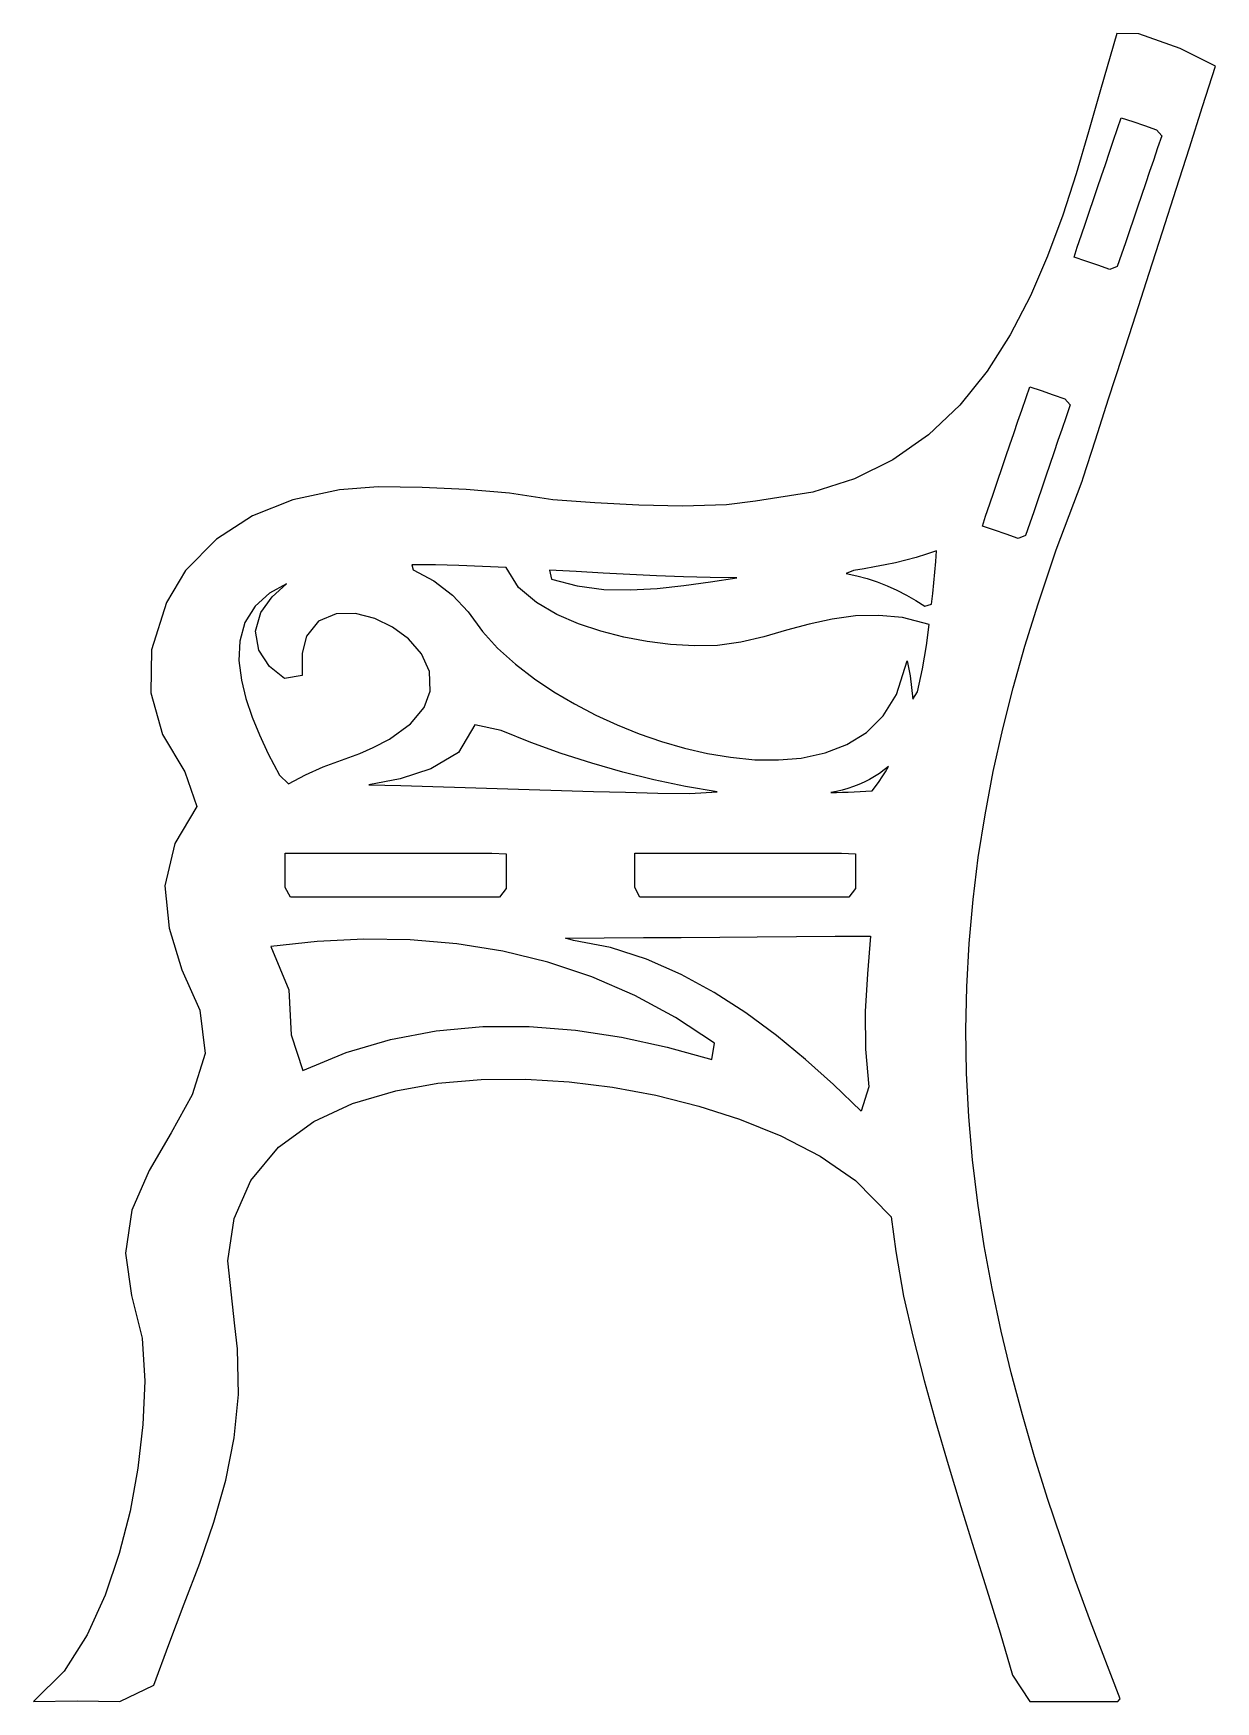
# Model space of a CAD drawing. Header units: metres. Extents: x -78 to 49, y -38 to 42.
# Drawn here: x -35.7 to 4.4, y -30.3 to 26.4 of the extents above; entities that cross this region are included whole.
import ezdxf

# ---------------------------------------------------------------- set-up
doc = ezdxf.new("R2010")
doc.units = ezdxf.units.M

msp = doc.modelspace()

# ---------------------------------------------------------------- linework, layer by layer
at = {"layer": 'LAYER_1'}
for points in [[(-35.69954, -30.27424, 0), (-34.214735, -30.245584, 0), (-32.768498, -30.276767, 0), (-31.612322, -29.715462, 0), (-31.104076, -28.332009, 0), (-30.574261, -26.956564, 0), (-30.052267, -25.57612, 0), (-29.57163, -24.180781, 0), (-29.168284, -22.762518, 0), (-28.878698, -21.318612, 0), (-28.735207, -19.855018, 0), (-28.766117, -18.295547, 0), (-28.85439, -17.52244, 0), (-29.102221, -15.316121, 0), (-28.885136, -13.870399, 0), (-28.320404, -12.583472, 0), (-27.377887, -11.449357, 0), (-26.17552, -10.579035, 0), (-24.867467, -9.972164, 0), (-23.397948, -9.537288, 0), (-21.969785, -9.285845, 0), (-20.492653, -9.160481, 0), (-18.979667, -9.14918, 0), (-17.508723, -9.238252, 0), (-16.037401, -9.419638, 0), (-14.570315, -9.691577, 0), (-13.110845, -10.057058, 0), (-11.720171, -10.504359, 0), (-10.321568, -11.072984, 0), (-8.991573, -11.763173, 0), (-7.781803, -12.590203, 0), (-6.57768, -13.821083, 0), (-6.422484, -14.99998, 0), (-6.152335, -16.517065, 0), (-5.832866, -17.915818, 0), (-5.454949, -19.379055, 0), (-5.059651, -20.797284, 0), (-4.639282, -22.231584, 0), (-4.208162, -23.653005, 0), (-3.76671, -25.077119, 0), (-3.325722, -26.486371, 0), (-2.874149, -27.942357, 0), (-2.454869, -29.379689, 0), (-1.872468, -30.274721, 0), (-0.374405, -30.274658, 0), (1.123863, -30.274595, 0), (1.20162, -30.184194, 0), (0.191276, -27.553709, 0), (-0.322745, -26.144807, 0), (-0.808178, -24.754346, 0), (-1.263973, -23.380317, 0), (-1.706374, -21.96348, 0), (-2.120979, -20.535907, 0), (-2.4986, -19.119809, 0), (-2.840204, -17.70305, 0), (-3.150691, -16.248233, 0), (-3.417133, -14.797938, 0), (-3.638124, -13.349484, 0), (-3.813507, -11.888138, 0), (-3.940039, -10.419909, 0), (-4.015826, -8.945287, 0), (-4.039444, -7.475923, 0), (-4.011181, -6.014085, 0), (-3.930315, -4.538285, 0), (-3.795493, -3.045935, 0), (-3.617252, -1.617937, 0), (-3.388489, -0.170817, 0), (-3.108044, 1.297758, 0), (-2.785542, 2.744886, 0), (-2.433609, 4.136707, 0), (-2.03534, 5.551923, 0), (-1.58985, 6.992222, 0), (-0.968107, 8.822386, 0), (-0.0899, 11.157333, 0), (-0.053285, 11.271138, 0), (0.362578, 12.563683, 0), (0.808996, 13.951198, 0), (1.26298, 15.36223, 0), (1.727812, 16.806976, 0), (2.180439, 18.21379, 0), (2.633962, 19.623388, 0), (3.097891, 21.065329, 0), (3.551747, 22.475962, 0), (4.000478, 23.870667, 0), (4.441138, 25.240284, 0), (3.242427, 25.846322, 0), (1.83655, 26.340926, 0), (1.081335, 26.357215, 0), (0.530694, 24.436858, 0), (0.126737, 23.011329, 0), (-0.294777, 21.593512, 0), (-0.752234, 20.187739, 0), (-1.265359, 18.797134, 0), (-1.847182, 17.446893, 0), (-2.529554, 16.126991, 0), (-3.318173, 14.888006, 0), (-4.245557, 13.736184, 0), (-5.307808, 12.72518, 0), (-6.514522, 11.877989, 0), (-7.819778, 11.235162, 0), (-9.233102, 10.785052, 0), (-11.17655, 10.473066, 0), (-12.162689, 10.350211, 0), (-13.658015, 10.30677, 0), (-15.14266, 10.338575, 0), (-16.632218, 10.414601, 0), (-18.06375, 10.520821, 0), (-19.534772, 10.744798, 0), (-21.00971, 10.875455, 0), (-22.497996, 10.943776, 0), (-23.987444, 10.961569, 0), (-25.309125, 10.866667, 0), (-26.894002, 10.519818, 0), (-28.257654, 9.973651, 0), (-29.483387, 9.189527, 0), (-30.533429, 8.127757, 0), (-31.17741, 7.031308, 0), (-31.688663, 5.434846, 0), (-31.711846, 3.973242, 0), (-31.313279, 2.560852, 0), (-30.554285, 1.290711, 0), (-30.153585, 0.114191, 0), (-30.899014, -1.149434, 0), (-31.231239, -2.581089, 0), (-31.085157, -4.017515, 0), (-30.653819, -5.4283, 0), (-30.050553, -6.804731, 0), (-29.866078, -8.276658, 0), (-30.302528, -9.680595, 0), (-31.015948, -10.971999, 0), (-31.767159, -12.244753, 0), (-32.352703, -13.596015, 0), (-32.576499, -15.048228, 0), (-32.362834, -16.49426, 0), (-32.009015, -17.937162, 0), (-31.919889, -19.399551, 0), (-31.978644, -20.873428, 0), (-32.148727, -22.352928, 0), (-32.416701, -23.81451, 0), (-32.781918, -25.248061, 0), (-33.260781, -26.658208, 0), (-33.872083, -28.004386, 0), (-34.656792, -29.240257, 0), (-35.69954, -30.27424, 0)], [(1.23671, 23.49406, 0), (1.627409, 23.36102, 0), (2.030076, 23.223905, 0), (2.429911, 23.087755, 0), (2.612949, 22.882337, 0), (2.472518, 22.469919, 0), (2.32716, 22.043031, 0), (2.19811, 21.664036, 0), (2.058312, 21.253475, 0), (1.923366, 20.857165, 0), (1.78778, 20.458976, 0), (1.649572, 20.053088, 0), (1.514198, 19.655519, 0), (1.376471, 19.251042, 0), (1.242, 18.856128, 0), (1.099627, 18.438006, 0), (0.843803, 18.345936, 0), (0.440042, 18.483381, 0), (0.038819, 18.619962, 0), (-0.361371, 18.756191, 0), (-0.260038, 19.098266, 0), (-0.117569, 19.516683, 0), (0.01703, 19.911986, 0), (0.155449, 20.318509, 0), (0.290286, 20.714509, 0), (0.428245, 21.119681, 0), (0.564567, 21.520045, 0), (0.697446, 21.910298, 0), (0.839336, 22.327014, 0), (0.967403, 22.703133, 0), (1.11284, 23.130268, 0), (1.23671, 23.49406, 0)], [(-1.87269, 14.36191, 0), (-1.481991, 14.22887, 0), (-1.079324, 14.091755, 0), (-0.679489, 13.955605, 0), (-0.496448, 13.750186, 0), (-0.636871, 13.337766, 0), (-0.782221, 12.910875, 0), (-0.911264, 12.531878, 0), (-1.051055, 12.121314, 0), (-1.185993, 11.725002, 0), (-1.321572, 11.32681, 0), (-1.459771, 10.92092, 0), (-1.595138, 10.523349, 0), (-1.732858, 10.118867, 0), (-1.86732, 9.723955, 0), (-2.009685, 9.305832, 0), (-2.265524, 9.213805, 0), (-2.66928, 9.351266, 0), (-3.070498, 9.487864, 0), (-3.470715, 9.624121, 0), (-3.369466, 9.966125, 0), (-3.226992, 10.384548, 0), (-3.092394, 10.779841, 0), (-2.95397, 11.186368, 0), (-2.819132, 11.582365, 0), (-2.681171, 11.987536, 0), (-2.544846, 12.387899, 0), (-2.411963, 12.778153, 0), (-2.270071, 13.194866, 0), (-2.142002, 13.570987, 0), (-1.996562, 13.998119, 0), (-1.87269, 14.36191, 0)], [(-5.03069, 8.79131, 0), (-5.374339, 8.674905, 0), (-5.721567, 8.569362, 0), (-6.071857, 8.473953, 0), (-6.424768, 8.387985, 0), (-6.779924, 8.310809, 0), (-7.136999, 8.241816, 0), (-7.494688, 8.180606, 0), (-7.853539, 8.126478, 0), (-8.101006, 8.025083, 0), (-7.745334, 7.946454, 0), (-7.39421, 7.849321, 0), (-7.050253, 7.734962, 0), (-6.713443, 7.603937, 0), (-6.379798, 7.454649, 0), (-6.054869, 7.289269, 0), (-5.739334, 7.107781, 0), (-5.434257, 6.909527, 0), (-5.20033, 6.983247, 0), (-5.163573, 7.344616, 0), (-5.128971, 7.706153, 0), (-5.09578, 8.067889, 0), (-5.063267, 8.429673, 0), (-5.03069, 8.79131, 0)], [(-19.65079, 8.22356, 0), (-20.45101, 8.262375, 0), (-21.250854, 8.292913, 0), (-22.050343, 8.311837, 0), (-22.85076, 8.314951, 0), (-22.803163, 8.145901, 0), (-22.097507, 7.771607, 0), (-21.467513, 7.279979, 0), (-20.942097, 6.7179, 0), (-20.446919, 6.049984, 0), (-19.939951, 5.490481, 0), (-19.33561, 4.943793, 0), (-18.682676, 4.442543, 0), (-18.029853, 4.006069, 0), (-17.330378, 3.593632, 0), (-16.605548, 3.216115, 0), (-15.880156, 2.88274, 0), (-15.134276, 2.582457, 0), (-14.373263, 2.318539, 0), (-13.590472, 2.091462, 0), (-12.807903, 1.910738, 0), (-12.032853, 1.780361, 0), (-11.207026, 1.700392, 0), (-10.403338, 1.689993, 0), (-9.632358, 1.755662, 0), (-8.818078, 1.928412, 0), (-8.077736, 2.213102, 0), (-7.413186, 2.626861, 0), (-6.845102, 3.185605, 0), (-6.391113, 3.917348, 0), (-6.029839, 5.052738, 0), (-5.925475, 4.549801, 0), (-5.844429, 3.753932, 0), (-5.685586, 4.007688, 0), (-5.513366, 4.789122, 0), (-5.377551, 5.577798, 0), (-5.279816, 6.287915, 0), (-6.18789, 6.526825, 0), (-6.991983, 6.598896, 0), (-7.791596, 6.578964, 0), (-8.581659, 6.474862, 0), (-9.360874, 6.303831, 0), (-10.131012, 6.092189, 0), (-10.899634, 5.873177, 0), (-11.678125, 5.685764, 0), (-12.469748, 5.574615, 0), (-13.255118, 5.563093, 0), (-14.063841, 5.61373, 0), (-14.863085, 5.71572, 0), (-15.650121, 5.865074, 0), (-16.430497, 6.064466, 0), (-17.193386, 6.317805, 0), (-17.925121, 6.632851, 0), (-18.617249, 7.031683, 0), (-19.230191, 7.549971, 0), (-19.65079, 8.22356, 0)], [(-11.81239, 7.87901, 0), (-12.721532, 7.885175, 0), (-13.630595, 7.906465, 0), (-14.539467, 7.939834, 0), (-15.448109, 7.982474, 0), (-16.356536, 8.031715, 0), (-17.264811, 8.084931, 0), (-18.173038, 8.139436, 0), (-18.111258, 7.828914, 0), (-17.233917, 7.599039, 0), (-16.33312, 7.483182, 0), (-15.424171, 7.461493, 0), (-14.515722, 7.511253, 0), (-13.6112, 7.610578, 0), (-12.710704, 7.739419, 0), (-11.81239, 7.87901, 0)], [(-27.10179, 7.67271, 0), (-27.681933, 7.347573, 0), (-28.170534, 6.906661, 0), (-28.515527, 6.351772, 0), (-28.691185, 5.7252, 0), (-28.719902, 5.070653, 0), (-28.636286, 4.399095, 0), (-28.484749, 3.780974, 0), (-28.271167, 3.145242, 0), (-28.027131, 2.547251, 0), (-27.723516, 1.898758, 0), (-27.344022, 1.173799, 0), (-27.038234, 0.880512, 0), (-26.461041, 1.188288, 0), (-25.85749, 1.456059, 0), (-25.239366, 1.68197, 0), (-24.619533, 1.911371, 0), (-24.160801, 2.108597, 0), (-23.60843, 2.397416, 0), (-22.889871, 2.920898, 0), (-22.435289, 3.47123, 0), (-22.222492, 4.031982, 0), (-22.250276, 4.697439, 0), (-22.525564, 5.298605, 0), (-22.958696, 5.798677, 0), (-23.501445, 6.202882, 0), (-24.101084, 6.492162, 0), (-24.756735, 6.657756, 0), (-25.413185, 6.649543, 0), (-26.014561, 6.39966, 0), (-26.42343, 5.888281, 0), (-26.577967, 5.31358, 0), (-26.572305, 4.558781, 0), (-27.170484, 4.450931, 0), (-27.676872, 4.86571, 0), (-28.04456, 5.415867, 0), (-28.152218, 6.060532, 0), (-27.97507, 6.691489, 0), (-27.597107, 7.234126, 0), (-27.10179, 7.67271, 0)], [(-24.31419, 0.84951, 0), (-23.22436, 0.824547, 0), (-22.133581, 0.794706, 0), (-21.042461, 0.761433, 0), (-19.95233, 0.726181, 0), (-18.861721, 0.690291, 0), (-17.771122, 0.655153, 0), (-16.68051, 0.622139, 0), (-15.589642, 0.592621, 0), (-14.499155, 0.568006, 0), (-13.407928, 0.549686, 0), (-12.480975, 0.608376, 0), (-13.556436, 0.787377, 0), (-14.628328, 1.013987, 0), (-15.690692, 1.28033, 0), (-16.735793, 1.579857, 0), (-17.777838, 1.914956, 0), (-18.812194, 2.286408, 0), (-19.821378, 2.696656, 0), (-20.712993, 2.878335, 0), (-21.261346, 1.940733, 0), (-22.204615, 1.392691, 0), (-23.240417, 1.055148, 0), (-24.31419, 0.84951, 0)], [(-8.62804, 0.58086, 0), (-8.429018, 0.58725, 0), (-8.230014, 0.594151, 0), (-8.031028, 0.601566, 0), (-7.832064, 0.609494, 0), (-7.633121, 0.617936, 0), (-7.434202, 0.626894, 0), (-7.218991, 0.639922, 0), (-7.103106, 0.795131, 0), (-6.988376, 0.957898, 0), (-6.878167, 1.123686, 0), (-6.772409, 1.292416, 0), (-6.671124, 1.463829, 0), (-6.815892, 1.357572, 0), (-6.974176, 1.236437, 0), (-7.139663, 1.126611, 0), (-7.312004, 1.027156, 0), (-7.490467, 0.9375, 0), (-7.672448, 0.857871, 0), (-7.858228, 0.7871, 0), (-8.047967, 0.724337, 0), (-8.238918, 0.669683, 0), (-8.432059, 0.622092, 0), (-8.62804, 0.58086, 0)], [(-27.14494, -1.47094, 0), (-26.61157, -1.470951, 0), (-26.003958, -1.470963, 0), (-25.439161, -1.470974, 0), (-24.842272, -1.470986, 0), (-24.256387, -1.470998, 0), (-23.674835, -1.471009, 0), (-23.084984, -1.471021, 0), (-22.49423, -1.471033, 0), (-21.92403, -1.471044, 0), (-21.314141, -1.471057, 0), (-20.752141, -1.471068, 0), (-20.128332, -1.47108, 0), (-19.644489, -1.494538, 0), (-19.644469, -2.086843, 0), (-19.64445, -2.674067, 0), (-19.875001, -2.97084, 0), (-20.494539, -2.97084, 0), (-21.054818, -2.97084, 0), (-21.662859, -2.97084, 0), (-22.233604, -2.97084, 0), (-22.83244, -2.97084, 0), (-23.414831, -2.97084, 0), (-23.995809, -2.97084, 0), (-24.588214, -2.97084, 0), (-25.177034, -2.97084, 0), (-25.750188, -2.97084, 0), (-26.355314, -2.97084, 0), (-26.964947, -2.97084, 0), (-27.144746, -2.637104, 0), (-27.144844, -2.04865, 0), (-27.14494, -1.47094, 0)], [(-15.28254, -1.47089, 0), (-14.749186, -1.470904, 0), (-14.14158, -1.47092, 0), (-13.576808, -1.470935, 0), (-12.979929, -1.470951, 0), (-12.394069, -1.470967, 0), (-11.81253, -1.470983, 0), (-11.222694, -1.470998, 0), (-10.63196, -1.471014, 0), (-10.061785, -1.471029, 0), (-9.451898, -1.471045, 0), (-8.889946, -1.47106, 0), (-8.266137, -1.471077, 0), (-7.782586, -1.494768, 0), (-7.782487, -2.087112, 0), (-7.782389, -2.674346, 0), (-8.013189, -2.970749, 0), (-8.632719, -2.970774, 0), (-9.193044, -2.970796, 0), (-9.801035, -2.970821, 0), (-10.371784, -2.970844, 0), (-10.970615, -2.970868, 0), (-11.552976, -2.970891, 0), (-12.133934, -2.970914, 0), (-12.726339, -2.970938, 0), (-13.315122, -2.970961, 0), (-13.888311, -2.970984, 0), (-14.493353, -2.971008, 0), (-15.102983, -2.971033, 0), (-15.282462, -2.637015, 0), (-15.282501, -2.048585, 0), (-15.28254, -1.47089, 0)], [(-27.64099, -4.64184, 0), (-27.026282, -6.110113, 0), (-26.949595, -7.642939, 0), (-26.547477, -8.852935, 0), (-25.082967, -8.244974, 0), (-23.569255, -7.794172, 0), (-22.018602, -7.499429, 0), (-20.443259, -7.355239, 0), (-18.863548, -7.352245, 0), (-17.290341, -7.476907, 0), (-15.726661, -7.715727, 0), (-14.176305, -8.055952, 0), (-12.65913, -8.480482, 0), (-12.573017, -7.928576, 0), (-13.895191, -7.055278, 0), (-15.28397, -6.30244, 0), (-16.732648, -5.673923, 0), (-18.232713, -5.171811, 0), (-19.765417, -4.797768, 0), (-21.325205, -4.546586, 0), (-22.907164, -4.412637, 0), (-24.48062, -4.389629, 0), (-26.058231, -4.468178, 0), (-27.64099, -4.64184, 0)], [(-7.27549, -4.28829, 0), (-7.380452, -5.567961, 0), (-7.452487, -6.847317, 0), (-7.449678, -8.129245, 0), (-7.332158, -9.406521, 0), (-7.599023, -10.231355, 0), (-8.533686, -9.325268, 0), (-9.483695, -8.47279, 0), (-10.471565, -7.662264, 0), (-11.511812, -6.895698, 0), (-12.584927, -6.202219, 0), (-13.699629, -5.59109, 0), (-14.878363, -5.071579, 0), (-16.101112, -4.67717, 0), (-17.358649, -4.433168, 0), (-17.634918, -4.358169, 0), (-16.314765, -4.349264, 0), (-14.984587, -4.340291, 0), (-13.705175, -4.331661, 0), (-12.396628, -4.322834, 0), (-11.120367, -4.314225, 0), (-9.793543, -4.305275, 0), (-8.474883, -4.29638, 0), (-7.27549, -4.28829, 0)]]:
    msp.add_polyline3d(points, dxfattribs=at)

doc.saveas('drawing.dxf')
